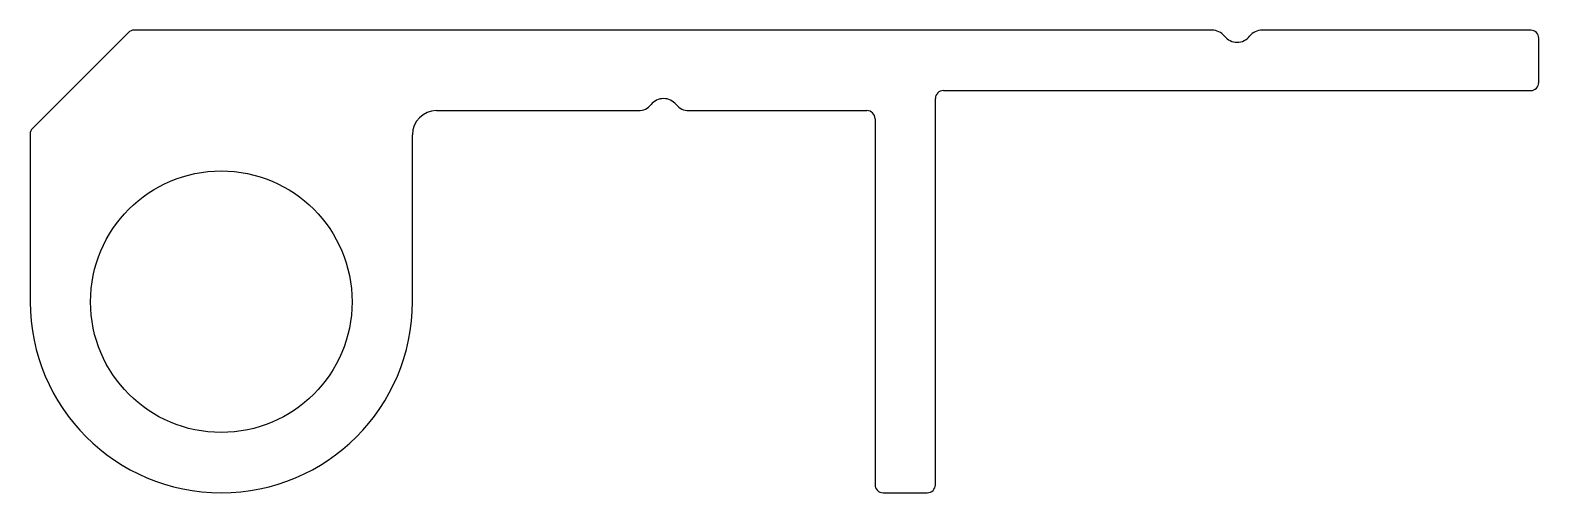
# Model space of a CAD drawing. Extents: x -41.9 to 53.3, y 9.1 to 38.3.
import ezdxf

# ---------------------------------------------------------------- set-up
doc = ezdxf.new("R2010")
doc.units = 0
doc.layers.get('0').update_dxf_attribs({"linetype": 'CONTINUOUS'})

msp = doc.modelspace()

# ---------------------------------------------------------------- linework, layer by layer
for p, q in [((-35.704, 38.19), (-41.757, 32.138)), ((32.708, 38.339), (-35.345, 38.339)), ((52.836, 38.339), (35.881, 38.339)), ((53.344, 35.037), (53.344, 37.831)), ((15.752, 34.529), (52.836, 34.529)), ((15.244, 9.637), (15.244, 34.021)), ((-16.252, 33.259), (-3.5, 33.259)), ((-0.327, 33.259), (10.926, 33.259)), ((11.434, 32.751), (11.434, 9.637)), ((-41.906, 31.779), (-41.906, 21.194)), ((-17.776, 21.194), (-17.776, 31.735)), ((11.942, 9.129), (14.736, 9.129))]:
    msp.add_line(p, q)
msp.add_circle((-29.841, 21.194), 8.255)
for centre, radius, start, end in [((-35.345, 37.831), 0.508, 90, 135), ((32.708, 37.323), 1.016, 38.68219, 90), ((35.881, 37.323), 1.016, 90, 141.31781), ((52.836, 37.831), 0.508, 0, 90), ((34.294, 38.593), 1.016, 218.68219, 321.31781), ((15.752, 34.021), 0.508, 90, 180), ((52.836, 35.037), 0.508, 270, 360), ((-3.5, 34.275), 1.016, 270, 321.31781), ((-1.913, 33.005), 1.016, 38.68219, 141.31781), ((-0.327, 34.275), 1.016, 218.68219, 270), ((-16.252, 31.735), 1.524, 90, 180), ((10.926, 32.751), 0.508, 0, 90), ((-41.398, 31.779), 0.508, 135, 180), ((-29.841, 21.194), 12.065, 180, 360), ((11.942, 9.637), 0.508, 180, 270), ((14.736, 9.637), 0.508, 270, 360)]:
    msp.add_arc(centre, radius, start, end)

doc.saveas('drawing.dxf')
